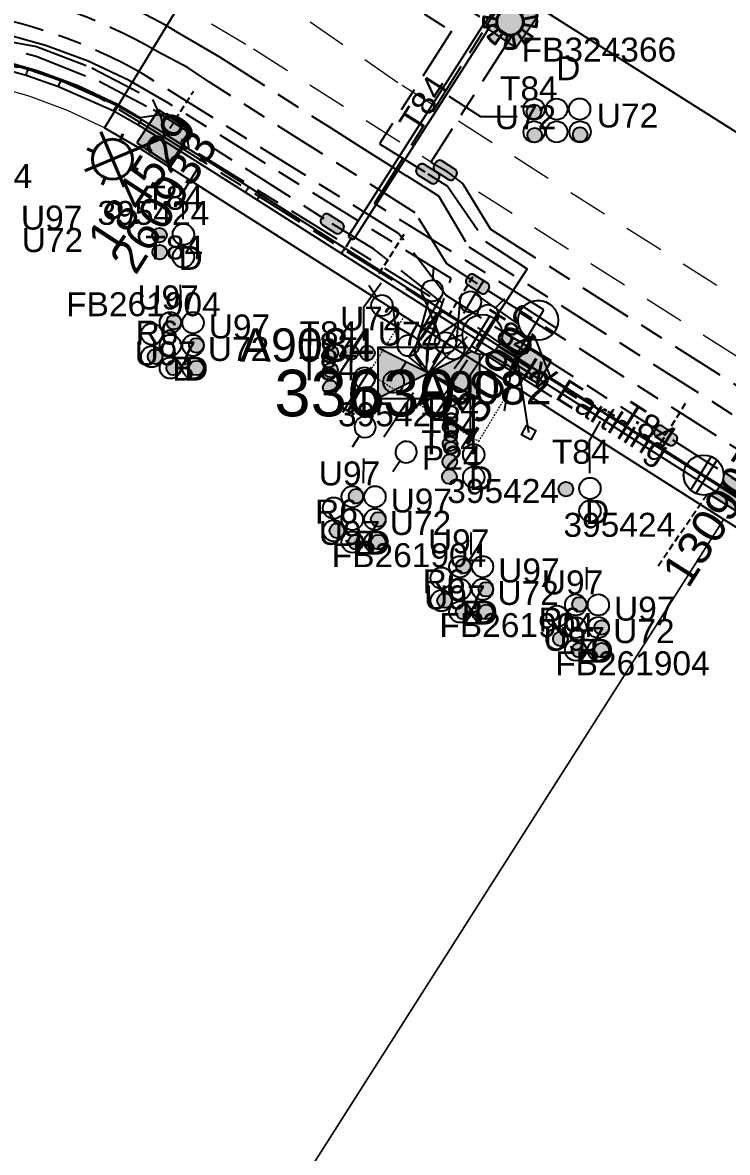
# Model space of a CAD drawing. Header units: metres. Extents: x 0 to 294317, y 0 to 6233398.
# Drawn here: x 292844 to 292896.9, y 6231952.5 to 6232037.3 of the extents above; entities that cross this region are included whole.
import ezdxf
from ezdxf import colors
from ezdxf.entities.mleader import LeaderData, LeaderLine
from ezdxf.enums import TextEntityAlignment as Align
from ezdxf.math import Vec2, Vec3

# ---------------------------------------------------------------- set-up
doc = ezdxf.new("R2010")
doc.units = ezdxf.units.M
for name, pattern in [('Cable Exist UG', [8.2, 4, -1.2, 1.8, -1.2]), ('Dash', [5, 3, -2]), ('DASHED', [0.75, 0.5, -0.25]), ('HIDDEN', [0.375, 0.25, -0.125]), ('HIDDEN2', [0.1875, 0.125, -0.0625])]:
    doc.linetypes.add(name, pattern=pattern)
doc.layers.get('0').update_dxf_attribs({"color": 6})
for name, color, linetype in [('_User Miscellaneous1', 7, 'Continuous'), ('_User Miscellaneous2', 7, 'Continuous'), ('Duct_SP_EXT', 7, 'Continuous'), ('Equip_HV_EXT', 7, 'Continuous'), ('Equip_LV_EXT', 7, 'Continuous'), ('Equip_SP_SL_EXT', 7, 'Continuous'), ('Mains_HV_EXT', 7, 'Continuous'), ('Mains_LV_EXT', 7, 'Continuous'), ('Mains_SL_EXT', 7, 'Continuous'), ('Services_SP_EXT', 7, 'Continuous'), ('Sub_SP_EXT', 7, 'Continuous'), ('SupportsUG_SP_LV_EXT', 7, 'Continuous'), ('SupportsUG_SP_LV_SL_EXT', 7, 'Continuous'), ('Trench_SP_EXT', 7, 'Continuous')]:
    doc.layers.add(name, color=color, linetype=linetype)
for name, color, linetype, lineweight in [('Cadastre Buildings_SP_EXT', 9, 'Continuous', 5), ('Cadastre Developer_SP_EXT', 9, 'Continuous', 5), ('Cadastre Land Parcels_SP_EXT', 9, 'Continuous', 5), ('Cadastre Other Property_SP_EXT', 9, 'HIDDEN', 5)]:
    doc.layers.add(name, color=color, linetype=linetype, lineweight=lineweight)
doc.layers.add('UNKNOWN_FEATURES', color=1, linetype='DASHED', plot=False)
doc.styles.add('COLUMN_LABEL', font='arial.ttf')
doc.styles.add('iecARIAL', font='arial.ttf', dxfattribs={"height": 2})
doc.styles.add('POLE_LABEL', font='arial.ttf')
doc.styles.get("Standard").update_dxf_attribs({"font": 'arial.ttf'})
doc.styles.add('SWITCH_LABEL', font='arial.ttf', dxfattribs={"height": 2.5})
doc.linetypes.add('Cable E UG', pattern='A,6,-0.5,["E",Standard,S=1.7,R=0,X=0.5,Y=-1],-2.9', length=9.4)

# ---------------------------------------------------------------- blocks, each defined once
blk = doc.blocks.new('SUB_PADMOUNT_EXT')
for points in [[(0, 0), (-3.84, 1.92), (-3.84, -1.92)], [(0, 0), (3.84, 1.92), (3.84, -1.92)]]:
    blk.add_hatch(color=256).paths.add_polyline_path(points)
for p, q in [((3.84, 1.92), (-3.84, -1.92)), ((-3.84, 1.92), (3.84, -1.92))]:
    blk.add_line(p, q)
blk.add_lwpolyline([(-3.84, -1.92), (3.84, -1.92), (3.84, 1.92), (-3.84, 1.92)], close=True)
for tag, height, flags, p in [('ASSET_NUM', 3.5, 8, (2, 2)), ('STREET_CODE', 0.2, 9, (1.5, 0)), ('OPERATING_VOLTAGE', 0.2, 9, (1.5, -0.6)), ('ORIENTATION', 0.2, 9, (1.5, -0.8)), ('CONSTRUCTED_VOLTAGE', 0.2, 9, (1.5, -0.2)), ('NO_PHASES', 0.2, 9, (1.5, -0.4)), ('OWNED_BY', 0.2, 9, (1.5, -1)), ('OPERATED_BY', 0.2, 9, (1.5, -1.2)), ('SECONDARY_VOLTAGE', 0.2, 9, (1.5, -1.6)), ('MAINTAINED_BY', 0.2, 9, (1.5, -1.4)), ('STATE', 0.2, 9, (1.5, -1.8)), ('SUBSTATION_TYPE', 0.2, 9, (1.5, -2.2)), ('USAGE', 0.2, 9, (1.5, -2.4)), ('PARENT', 0.2, 9, (1.5, -2)), ('LEGEND', 0.2, 9, (1.5, -2.6)), ('STREETNAME', 0.2, 9, (1.5, -3)), ('SUBURB', 0.2, 9, (1.5, -3.2)), ('LOCATION', 0.2, 9, (1.5, -2.8)), ('NOTES', 0.2, 9, (1.5, -3.4)), ('Z', 0.2, 1, (1.5, -3.6))]:
    blk.add_attdef(tag, text='', height=height, dxfattribs=dict(flags=flags)).set_placement(p, align=Align.MIDDLE_LEFT)
blk = doc.blocks.new('COLUMN_EXT')
blk.add_hatch(color=256).paths.add_polyline_path([(-1.485, 1.485), (-1.485, -1.485), (1.485, -1.485), (1.485, 1.485)])
blk.add_lwpolyline([(-1.485, -1.485), (1.485, -1.485), (1.485, 1.485), (-1.485, 1.485)], close=True)
for tag, height, style, flags, p in [('ASSET_NUM', 2.5, 'COLUMN_LABEL', 8, (2, 2)), ('STRUCTURE_PLANT_NUMBER', 0.2, 'POLE_LABEL', 9, (1.813, 0.031)), ('STREET_CODE', 0.2, 'COLUMN_LABEL', 9, (1.813, -0.2))]:
    blk.add_attdef(tag, text='', height=height, dxfattribs=dict(style=style, flags=flags)).set_placement(p, align=Align.MIDDLE_LEFT)
at = {"flags": 9}
for tag, p in [('OWNED_BY', (1.813, -0.6)), ('STATE', (1.813, -0.8)), ('COLUMN_TYPE', (1.813, -0.4)), ('STREETNAME', (1.813, -1.6)), ('USAGE', (1.813, -1)), ('LEGEND', (1.813, -1.2)), ('LOCATION', (1.813, -1.4)), ('SUBURB', (1.813, -1.8)), ('NOTES', (1.813, -2))]:
    blk.add_attdef(tag, text='', height=0.2, dxfattribs=at).set_placement(p, align=Align.MIDDLE_LEFT)
at = {"flags": 1}
blk.add_attdef('Z', (1.813, -2.351), '', height=0.2, dxfattribs=at)
blk = doc.blocks.new('PILLAR_EXT')
blk.add_hatch(color=256).paths.add_polyline_path([(-2.475, 0.99), (-2.475, -0.99), (2.475, -0.99), (2.475, 0.99)])
blk.add_lwpolyline([(-2.475, -0.99), (2.475, -0.99), (2.475, 0.99), (-2.475, 0.99)], close=True)
at = {"style": 'iecARIAL', "flags": 8}
blk.add_attdef('ASSET_NUM', (1.5, 3.5), '', height=2.5, dxfattribs=at)
for tag, p, flags in [('OWNED_BY', (0, -0.2), 9), ('STATE', (0, -0.4), 9), ('SUPPORT_TYPE', (0, -0.6), 9), ('USAGE', (0, -0.8), 9), ('LEGEND', (0, -1), 9), ('STREETNAME', (0, -1.8), 9), ('LOCATION', (0, -1.2), 9), ('NOTES', (0, -1.4), 9), ('PARENT', (0, -1.6), 9), ('SUBURB', (0, -2), 1)]:
    blk.add_attdef(tag, p, '', height=0.2, dxfattribs=dict(flags=flags))
blk = doc.blocks.new('DUCT_EXT')
blk.add_circle((0, 0.8), 0.8)
at = {"flags": 1}
blk.add_attdef('Z', (0, 0), '', height=0.2, dxfattribs=at)
at = {"flags": 9}
for tag, p in [('DUCT_CODE', (0, 0)), ('XSECT_TYPE', (0, -0.2)), ('STATE', (0, -0.6)), ('FB_REFERENCE', (0, -0.4)), ('NOTES', (0, -0.8))]:
    blk.add_attdef(tag, text='', height=0.2, dxfattribs=at).set_placement(p, align=Align.MIDDLE_LEFT)
blk = doc.blocks.new('SL_LANTERN_EXT')
at = {"lineweight": 40}
for p, q in [((0, 1.968), (0, 6.468)), ((-1.459, 5.676), (-1.061, 5.278)), ((1.458, 5.676), (1.06, 5.278)), ((-2.25, 4.218), (2.25, 4.218)), ((-1.459, 2.759), (-1.061, 3.157)), ((0, 0), (0, 2.721)), ((1.458, 2.759), (1.06, 3.157))]:
    blk.add_line(p, q, dxfattribs=at)
blk.add_circle((0, 4.218), 1.5, dxfattribs=at)
at = {"style": 'iecARIAL', "flags": 8}
blk.add_attdef('ASSET_NUM', (1.5, 1.5), '', height=2.5, dxfattribs=at)
for tag, p, height, flags in [('CONSTRUCTED_VOLTAGE', (0.981, -0.653), 0.2, 9), ('CONTROL_TYPE', (0.981, -0.853), 0.2, 9), ('LNUMBER', (2.181, -3.253), 2.5, 8), ('OPERATING_VOLTAGE', (0.981, -1.653), 0.2, 9), ('ORIENTATION', (0.981, -1.853), 0.2, 9), ('LANTERN_PURPOSE', (0.981, -1.053), 0.2, 9), ('LANTERN_TYPE', (0.981, -1.253), 0.2, 9), ('NO_PHASES', (0.981, -1.453), 0.2, 9), ('OWNED_BY', (0.981, -2.053), 0.2, 9), ('STATE', (0.981, -2.253), 0.2, 9), ('CEXIST', (0.981, -2.653), 0.2, 9), ('USAGE', (0.981, -2.453), 0.2, 9), ('CNEW', (0.981, -2.853), 0.2, 9), ('CNUMBER', (0.981, -3.053), 0.2, 9), ('CREMOVE', (0.981, -3.253), 0.2, 9), ('CREPLACE', (0.981, -3.453), 0.2, 9), ('LKINGHEIGHT', (0.981, -3.653), 0.2, 9), ('LBRACKET', (0.981, -3.853), 0.2, 9), ('LBRACKETVOCAB', (0.981, -4.053), 0.2, 9), ('LCATEGORY', (0.981, -4.253), 0.2, 9), ('LCHARGE1', (0.981, -4.453), 0.2, 9), ('LCHARGE1PERCENT', (0.981, -4.653), 0.2, 9), ('LCHARGE2', (0.981, -4.853), 0.2, 9), ('LCHARGE2PERCENT', (0.981, -5.053), 0.2, 9), ('LCHARGE3', (0.981, -5.253), 0.2, 9), ('LCHARGE3PERCENT', (0.981, -5.453), 0.2, 9), ('LEXIST', (0.981, -5.653), 0.2, 9), ('LLAMP', (0.981, -5.853), 0.2, 9), ('LLAMPVOCAB', (0.981, -6.053), 0.2, 9), ('LMAST', (0.981, -6.253), 0.2, 9), ('LMASTVOCAB', (0.981, -6.453), 0.2, 9), ('LNEW', (0.981, -6.653), 0.2, 9), ('LANTNUMBER', (0.981, -6.853), 0.2, 9), ('LOUTREACH', (0.981, -7.253), 0.2, 9), ('LOUTREACHVOCAB', (0.981, -7.453), 0.2, 9), ('LRATECODE', (0.981, -7.653), 0.2, 9), ('LREMOVE', (0.981, -7.853), 0.2, 9), ('LREPLACE', (0.981, -8.053), 0.2, 9), ('LTYPE', (0.981, -8.253), 0.2, 9), ('LTYPEVOCAB', (0.981, -8.453), 0.2, 9), ('LEGEND', (0.981, -8.653), 0.2, 9), ('STREETNAME', (0.981, -9.253), 0.2, 9), ('SUBURB', (0.981, -9.453), 0.2, 1), ('LOCATION', (0.981, -8.853), 0.2, 9), ('NOTES', (0.981, -9.053), 0.2, 9)]:
    blk.add_attdef(tag, p, '', height=height, dxfattribs=dict(flags=flags))
blk = doc.blocks.new('SL_NIGHTWATCH_EXT')
at = {"lineweight": 40}
h = blk.add_hatch(color=256, dxfattribs=at)
h.paths.add_polyline_path([(0.387, 1.962, 0.098491), (-0.394, 1.961), (-0.197, 0.98, -0.098491), (0.193, 0.981)])
h.paths.add_polyline_path([(0.554, 0.832, -0.098491), (0.83, 0.557), (1.661, 1.114, 0.098491), (1.108, 1.665)])
h.paths.add_polyline_path([(0.98, 0.197, -0.098491), (0.981, -0.193), (1.962, -0.387, 0.098491), (1.961, 0.394)])
h.paths.add_polyline_path([(0.832, -0.554, -0.098491), (0.557, -0.83), (1.114, -1.661, 0.098491), (1.665, -1.108)])
h.paths.add_polyline_path([(-0.193, -0.981), (-0.387, -1.962, 0.098491), (0.394, -1.961), (0.197, -0.98, -0.098491)])
h.paths.add_polyline_path([(-0.83, -0.557), (-1.661, -1.114, 0.098491), (-1.108, -1.665), (-0.554, -0.832, -0.098491)])
h.paths.add_polyline_path([(-0.981, 0.193), (-1.962, 0.387, 0.098491), (-1.961, -0.394), (-0.98, -0.197, -0.098491)])
h.paths.add_polyline_path([(-1.114, 1.661, 0.098491), (-1.665, 1.108), (-0.832, 0.554, -0.098491), (-0.557, 0.83)])
for p, q in [((-1.165, 1.626), (-1.165, 1.626, 0)), ((-1.103, 1.644), (-1.103, 1.644, 0)), ((1.082, 1.626), (1.082, 1.626, 0)), ((-0.856, -0.574), (-0.856, -0.574, 0)), ((0.819, -0.574), (0.819, -0.574, 0)), ((1.965, -0.374), (1.965, -0.374, 0)), ((1.131, -1.65), (1.131, -1.65, 0))]:
    blk.add_line(p, q, dxfattribs=at)
for points in [[(-0.197, 0.98, -0.098491), (0.193, 0.981), (0.387, 1.962, 0.098491), (-0.394, 1.961)], [(-0.557, 0.83, 0.098491), (-0.832, 0.554), (-1.665, 1.108, -0.098491), (-1.114, 1.661)], [(0.83, 0.557), (1.661, 1.114, 0.098491), (1.108, 1.665), (0.554, 0.832, -0.098491)], [(-0.981, 0.193, 0.098491), (-0.98, -0.197), (-1.961, -0.394, -0.098491), (-1.962, 0.387)], [(0.981, -0.193), (1.962, -0.387, 0.098491), (1.961, 0.394), (0.98, 0.197, -0.098491)], [(-0.83, -0.557, 0.098491), (-0.554, -0.832), (-1.108, -1.665, -0.098491), (-1.661, -1.114)], [(0.557, -0.83), (1.114, -1.661, 0.098491), (1.665, -1.108), (0.832, -0.554, -0.098491)], [(0.197, -0.98), (0.394, -1.961, -0.098491), (-0.387, -1.962), (-0.193, -0.981, 0.098491)]]:
    blk.add_lwpolyline(points, format="xyb", close=True, dxfattribs=at)
blk.add_circle((0, 0), 1, dxfattribs=at)
blk = doc.blocks.new('CCP_EXT')
at = {"flags": 9}
for tag, p in [('USAGE', (0, -1.2)), ('LEGEND', (0, -1.4)), ('LIFE_SUPPORT', (0, -1.6)), ('STATE', (0, -1.8)), ('NOTES', (0, -2))]:
    blk.add_attdef(tag, text='', height=0.2, dxfattribs=at).set_placement(p, align=Align.MIDDLE_LEFT)
blk.add_wipeout([(0, 0.566), (0.566, 0), (0, -0.566), (-0.566, 0)])
blk.add_lwpolyline([(-0.566, 0), (0, 0.566), (0.566, 0), (0, -0.566), (-0.566, 0)])
at = {"flags": 1}
blk.add_attdef('Z', (0, 0), '', height=0.2, dxfattribs=at)
at = {"flags": 9}
for tag, p in [('CCP_TYPE', (0, 0)), ('OPERATING_VOLTAGE', (0, -0.6)), ('ORIENTATION', (0, -0.8)), ('CONSTRUCTED_VOLTAGE', (0, -0.2)), ('NO_PHASES', (0, -0.4)), ('OWNED_BY', (0, -1))]:
    blk.add_attdef(tag, text='', height=0.2, dxfattribs=at).set_placement(p, align=Align.MIDDLE_LEFT)
blk = doc.blocks.new('HV_STJ_EXT')
h = blk.add_hatch(color=256)
edge = h.paths.add_edge_path()
edge.add_ellipse((-0.586, 0.131), major_axis=(0.226, 0.226), ratio=1, start_angle=44.99996, end_angle=135)
edge.add_line((-0.906, 0.131), (-0.906, -0.131))
edge.add_ellipse((-0.586, -0.131), major_axis=(0.226, 0.226), ratio=1, start_angle=134.99996, end_angle=225)
edge.add_line((-0.586, -0.451), (0.586, -0.451))
edge.add_ellipse((0.586, -0.131), major_axis=(-0.226, 0.226), ratio=1, start_angle=134.99996, end_angle=225)
edge.add_line((0.906, -0.131), (0.906, 0.131))
edge.add_ellipse((0.586, 0.131), major_axis=(-0.226, 0.226), ratio=1, start_angle=224.99996, end_angle=315)
edge.add_line((0.586, 0.451), (-0.586, 0.451))
blk.add_lwpolyline([(-0.906, 0.131), (-0.906, -0.131, 0.414214), (-0.586, -0.451), (0.586, -0.451, 0.414214), (0.906, -0.131), (0.906, 0.131, 0.414214), (0.586, 0.451), (-0.586, 0.451, 0.414214)], format="xyb", close=True)
for tag, flags, p in [('ORIENTATION', 9, (1.5, 0)), ('Z', 1, (1.5, -0.8)), ('USAGE', 9, (1.5, -0.2)), ('LEGEND', 9, (1.5, -0.4)), ('NOTES', 9, (1.5, -0.6))]:
    blk.add_attdef(tag, text='', height=0.2, dxfattribs=dict(flags=flags)).set_placement(p, align=Align.MIDDLE_LEFT)
blk = doc.blocks.new('LV_UG_DFUSE_CLOSED_EXT')
for points in [[(1, 0), (0, 0)], [(5.04, 0.726), (2.156, -0.717)], [(5.049, -0.707), (2.156, 0.717)], [(6.2, 0.013), (7.2, 0.013)]]:
    blk.add_lwpolyline(points)
for centre in [(1.8, 0), (5.4, 0.011)]:
    blk.add_circle(centre, 0.8)
at = {"flags": 9}
for tag, p in [('ACTUAL_STATUS', (0, 0)), ('OPERATING_VOLTAGE', (0, -0.6)), ('ORIENTATION', (0, -0.8)), ('CONSTRUCTED_VOLTAGE', (0, -0.2)), ('NO_PHASES', (0, -0.4)), ('STATE', (0, -1)), ('SWITCH_TYPE', (0, -1.2)), ('USAGE', (0, -1.4)), ('NOTES', (0, -1.6))]:
    blk.add_attdef(tag, text='', height=0.2, dxfattribs=at).set_placement(p, align=Align.MIDDLE_LEFT)
at = {"flags": 1}
blk.add_attdef('Z', (0, 0), '', height=0.2, dxfattribs=at)
blk = doc.blocks.new('LV_UG_LINKS_CLOSED_EXT')
blk.add_wipeout([(-1.056, 1.057), (-1.18, 0.916), (-1.286, 0.761), (-1.371, 0.594), (-1.435, 0.417), (-1.476, 0.234), (-1.493, 0.047), (-1.487, -0.14), (-1.458, -0.326), (-1.406, -0.506), (-1.331, -0.678), (-1.236, -0.839), (-1.121, -0.988), (-0.988, -1.12), (-0.84, -1.235), (-0.679, -1.331), (-0.506, -1.406), (-0.326, -1.458), (-0.141, -1.487), (0.047, -1.493), (0.233, -1.476), (0.416, -1.435), (0.593, -1.371), (0.76, -1.286), (0.915, -1.181), (1.056, -1.057), (1.18, -0.916), (1.286, -0.761), (1.371, -0.594), (1.435, -0.417), (1.476, -0.234), (1.493, -0.047), (1.487, 0.14), (1.458, 0.326), (1.406, 0.506), (1.331, 0.678), (1.236, 0.839), (1.121, 0.988), (0.988, 1.12), (0.84, 1.235), (0.679, 1.331), (0.506, 1.406), (0.326, 1.458), (0.141, 1.487), (-0.047, 1.493), (-0.233, 1.476), (-0.416, 1.435), (-0.593, 1.371), (-0.76, 1.286), (-0.915, 1.181)])
for p, q in [((-0.25, -1.479), (-0.25, 1.479)), ((0.25, -1.479), (0.25, 1.479))]:
    blk.add_line(p, q)
blk.add_circle((0, 0), 1.5)
at = {"flags": 9}
for tag, p in [('ACTUAL_STATUS', (0, 0)), ('OPERATING_VOLTAGE', (0, -0.6)), ('ORIENTATION', (0, -0.8)), ('CONSTRUCTED_VOLTAGE', (0, -0.2)), ('NO_PHASES', (0, -0.4)), ('STATE', (0, -1)), ('SWITCH_TYPE', (0, -1.2)), ('USAGE', (0, -1.4)), ('NOTES', (0, -1.6))]:
    blk.add_attdef(tag, text='', height=0.2, dxfattribs=at).set_placement(p, align=Align.MIDDLE_LEFT)
at = {"flags": 1}
blk.add_attdef('Z', (0, 0), '', height=0.2, dxfattribs=at)
blk = doc.blocks.new('SWG_HOLEC_SU_EXT')
blk.add_line((1.8, -2), (5.8, -2))
for points in [[(1, 0), (0, 0)], [(6.6, 0), (7.6, 0)]]:
    blk.add_lwpolyline(points)
for points in [[(1.8, -0.8, 1), (1.8, 0.8, 1)], [(5.8, -0.8, 1), (5.8, 0.8, 1)]]:
    blk.add_lwpolyline(points, format="xyb", close=True)
at = {"style": 'SWITCH_LABEL', "flags": 8}
blk.add_attdef('ASSET_NUM', text='', height=2.5, rotation=179.95437, dxfattribs=at).set_placement((-2.4, 0), align=Align.MIDDLE_LEFT)
at = {"flags": 1}
blk.add_attdef('Z', (0, 0), '', height=0.2, dxfattribs=at)
at = {"flags": 9}
for tag, p in [('ACTUAL_STATUS', (0, -0.4)), ('CONSTRUCTED_VOLTAGE', (0, -0.6)), ('NO_PHASES', (0, -0.8)), ('OPERATING_VOLTAGE', (0, -1)), ('ORIENTATION', (0, -1.2)), ('OWNED_BY', (0, -1.4)), ('PARENT', (0, -1.6)), ('STATE', (0, -1.8)), ('SWITCH_TYPE', (0, -2)), ('STREETNAME', (0, -2.6)), ('USAGE', (0, -2.2)), ('LOCATION', (0, -2.4)), ('SUBURB', (0, -2.8)), ('NOTES', (0, -3))]:
    blk.add_attdef(tag, text='', height=0.2, dxfattribs=at).set_placement(p, align=Align.MIDDLE_LEFT)
at = {"style": 'SWITCH_LABEL', "flags": 9}
blk.add_attdef('STREET_CODE', text='', height=0.2, dxfattribs=at).set_placement((0, -0.2), align=Align.MIDDLE_LEFT)
blk = doc.blocks.new('CABLE_LARGE_EXT')
h = blk.add_hatch(color=256)
edge = h.paths.add_edge_path()
edge.add_arc((0, 0.55), 0.55, 0, 360)
blk.add_circle((0, 0.55), 0.55)
at = {"flags": 1}
blk.add_attdef('Z', (0, 0), '', height=0.2, dxfattribs=at)
at = {"flags": 9}
for tag, p in [('COND_CODE', (0, 0)), ('XSECT_SIZE', (0, -0.6)), ('STATE', (0, -0.4)), ('FB_REFERENCE', (0, -0.2)), ('NOTES', (0, -0.8))]:
    blk.add_attdef(tag, text='', height=0.2, dxfattribs=at).set_placement(p, align=Align.MIDDLE_LEFT)

msp = doc.modelspace()

# ---------------------------------------------------------------- linework, layer by layer
at = {"layer": 'Cadastre Buildings_SP_EXT', "linetype": 'Continuous'}
msp.add_lwpolyline([(292958.261, 6231960.871), (292896.659, 6232000.038), (292858.958, 6231940.815), (292920.535, 6231901.606), (292958.261, 6231960.871)], close=True, dxfattribs=at)
at = {"layer": 'Cadastre Land Parcels_SP_EXT', "linetype": 'Continuous'}
msp.add_lwpolyline([(293147.101, 6232333.365), (293096.042, 6232366.569), (293043.152, 6232285.756), (292881.752, 6232039.143), (292933.195, 6232006.611), (293117.303, 6232287.846), (293147.101, 6232333.365)], close=True, dxfattribs=at)
msp.add_lwpolyline([(292858.958, 6231940.815), (292896.659, 6232000.038), (292896.659, 6232000.038), (292852.86, 6232027.887), (292850.189, 6232029.427), (292847.402, 6232030.736), (292844.516, 6232031.807), (292841.548, 6232032.637)], dxfattribs=at)
at = {"layer": 'Cadastre Other Property_SP_EXT', "linetype": 'HIDDEN2'}
msp.add_lwpolyline([(292880.811, 6232010.085), (292872.688, 6232015.305), (292870.005, 6232011.012), (292878.274, 6232005.89), (292880.811, 6232010.085)], close=True, dxfattribs=at)
at = {"layer": 'Duct_SP_EXT'}
for p, q in [((292878.717, 6232037.327), (292868.468, 6232021.272)), ((292878.717, 6232037.327), (292878.92, 6232037.198)), ((292879.122, 6232037.069), (292878.92, 6232037.198)), ((292879.122, 6232037.069), (292868.873, 6232021.014)), ((292841.881, 6232034.055), (292844.29, 6232033.382)), ((292841.99, 6232034.523), (292844.433, 6232033.84)), ((292844.433, 6232033.84), (292844.362, 6232033.611)), ((292844.433, 6232033.84), (292846.897, 6232032.988)), ((292844.29, 6232033.382), (292844.362, 6232033.611)), ((292844.29, 6232033.382), (292846.722, 6232032.541)), ((292846.897, 6232032.988), (292846.81, 6232032.765)), ((292846.897, 6232032.988), (292851.087, 6232031.145)), ((292846.722, 6232032.541), (292846.81, 6232032.765)), ((292846.722, 6232032.541), (292850.87, 6232030.716)), ((292850.87, 6232030.716), (292850.978, 6232030.93)), ((292850.87, 6232030.716), (292852.705, 6232029.658)), ((292851.087, 6232031.145), (292850.978, 6232030.93)), ((292851.087, 6232031.145), (292852.95, 6232030.07)), ((292852.705, 6232029.658), (292852.828, 6232029.864)), ((292852.705, 6232029.658), (292854.483, 6232028.566)), ((292852.95, 6232030.07), (292852.828, 6232029.864)), ((292852.95, 6232030.07), (292854.734, 6232028.975)), ((292854.483, 6232028.566), (292854.609, 6232028.771)), ((292854.537, 6232028.525), (292854.666, 6232028.728)), ((292854.734, 6232028.975), (292854.609, 6232028.771)), ((292854.794, 6232028.931), (292854.666, 6232028.728)), ((292854.794, 6232028.931), (292861.006, 6232025.003)), ((292854.537, 6232028.525), (292860.749, 6232024.597)), ((292860.749, 6232024.597), (292860.878, 6232024.8)), ((292860.749, 6232024.597), (292861.641, 6232024.03)), ((292861.006, 6232025.003), (292860.878, 6232024.8)), ((292861.006, 6232025.003), (292861.899, 6232024.435)), ((292861.641, 6232024.03), (292861.77, 6232024.233)), ((292861.641, 6232024.03), (292867.971, 6232020.005)), ((292861.899, 6232024.435), (292861.77, 6232024.233)), ((292861.899, 6232024.435), (292868.229, 6232020.41)), ((292868.468, 6232021.272), (292868.67, 6232021.143)), ((292868.873, 6232021.014), (292868.67, 6232021.143)), ((292867.971, 6232020.005), (292868.1, 6232020.208)), ((292867.971, 6232020.005), (292868.1, 6232020.208)), ((292868.229, 6232020.41), (292868.1, 6232020.208)), ((292868.229, 6232020.41), (292868.1, 6232020.208)), ((292868.229, 6232020.41), (292875.56, 6232015.744)), ((292867.971, 6232020.005), (292875.302, 6232015.339)), ((292875.302, 6232015.339), (292875.431, 6232015.541)), ((292875.302, 6232015.339), (292875.431, 6232015.541)), ((292875.56, 6232015.744), (292875.431, 6232015.541)), ((292875.56, 6232015.744), (292875.431, 6232015.541))]:
    msp.add_line(p, q, dxfattribs=at)
for points in [[(292881.16, 6232030.248), (292878.437, 6232030.248), (292876.043, 6232031.777)], [(292856.093, 6232022.57), (292856.122, 6232024.655), (292857.274, 6232026.528)], [(292869.659, 6232013.458), (292869.641, 6232015.992), (292870.954, 6232017.802)], [(292855.927, 6232016.023), (292855.891, 6232017.638)], [(292877.665, 6232005.916), (292877.643, 6232010.901), (292878.9, 6232012.754)], [(292886.604, 6232003.494), (292886.59, 6232005.936), (292887.41, 6232007.416)], [(292869.626, 6232002.753), (292869.647, 6232004.596)], [(292877.692, 6231997.401), (292877.692, 6231999.056)], [(292886.396, 6231994.761), (292886.396, 6231996.437)]]:
    msp.add_lwpolyline(points, dxfattribs=at)
at = {"layer": 'Mains_HV_EXT', "linetype": 'Cable Exist UG'}
for points in [[(292950.671, 6232224.862), (292878.41, 6232114.494), (292857.481, 6232082.911), (292857.481, 6232082.911), (292854.947, 6232078.177), (292852.923, 6232073.494), (292851.242, 6232068.824), (292850.874, 6232067.011), (292850.923, 6232064.671), (292850.923, 6232064.671, 0.15168), (292854.458, 6232057.81), (292854.458, 6232057.81), (292858.922, 6232052.81), (292868.113, 6232044.45), (292870.931, 6232042.492), (292870.931, 6232042.492), (292874.944, 6232039.933), (292880.714, 6232036.274), (292874.676, 6232026.859), (292875.76, 6232026.251)], [(292860.022, 6232124.975), (292860.892, 6232123.21), (292865.463, 6232120.273), (292863.44, 6232117.104), (292863.44, 6232117.104), (292844.666, 6232088.544), (292841.97, 6232085.268), (292841.915, 6232085.207), (292841.915, 6232085.207, -0.073284), (292833.219, 6232078.273), (292833.219, 6232078.273, -0.088594), (292829.082, 6232076.432), (292829.082, 6232076.432), (292822.095, 6232076.47), (292851.077, 6232058.981), (292851.077, 6232058.981, 0.039585), (292853.87, 6232055.448), (292853.87, 6232055.448), (292857.489, 6232051.409), (292866.867, 6232042.88), (292869.823, 6232040.826), (292876.218, 6232036.683), (292870.83, 6232028.242), (292874.447, 6232025.982)], [(292878.187, 6232017.709), (292875.876, 6232019.225), (292873.505, 6232023.063), (292858.062, 6232032.854), (292856.456, 6232033.932), (292856.456, 6232033.932), (292854.132, 6232035.157), (292854.132, 6232035.157, 0.099269), (292839.787, 6232040.122)]]:
    msp.add_lwpolyline(points, format="xyb", dxfattribs=at)
for points in [[(292834.315, 6232036.524), (292839.271, 6232036.295), (292845.045, 6232034.819), (292849.79, 6232032.932), (292853.832, 6232030.803), (292867.275, 6232022.229)], [(292874.527, 6232011.021), (292873.025, 6232012.229), (292875.594, 6232016.233), (292870.369, 6232020.358), (292867.275, 6232022.229)]]:
    msp.add_lwpolyline(points, dxfattribs=at)
at = {"layer": 'Mains_HV_EXT', "linetype": 'Cable E UG'}
msp.add_lwpolyline([(292880.375, 6232011.385), (292883.734, 6232009.262)], dxfattribs=at)
at = {"layer": 'Mains_LV_EXT', "linetype": 'Cable Exist UG'}
msp.add_lwpolyline([(292874.527, 6232011.021), (292873.45, 6232012.536), (292874.619, 6232016.775), (292874.619, 6232016.775), (292856.522, 6232027.925), (292856.32, 6232029.541), (292854.864, 6232030.492), (292852.859, 6232030.196), (292851.116, 6232031.201), (292848.176, 6232032.582), (292845.135, 6232033.711), (292842.004, 6232034.587)], dxfattribs=at)
at = {"layer": 'Mains_SL_EXT', "linetype": 'Cable Exist UG'}
msp.add_lwpolyline([(292820.819, 6232038.015), (292822.032, 6232037.329), (292823.471, 6232036.61), (292824.554, 6232036.015), (292826.14, 6232035.667), (292827.445, 6232035.379), (292828.886, 6232035.143), (292834.144, 6232036.187), (292838.391, 6232036.718), (292842.314, 6232036.047), (292845.065, 6232035.531), (292849.236, 6232033.939), (292853.777, 6232031.557), (292854.444, 6232030.158), (292854.666, 6232028.728)], dxfattribs=at)
msp.add_lwpolyline([(292854.666, 6232028.728), (292849.012, 6232032.162), (292844.261, 6232033.932), (292841.886, 6232034.091), (292841.886, 6232034.091), (292838.448, 6232034.71), (292834.765, 6232034.291), (292830.521, 6232032.7), (292830.521, 6232032.7, 0.093577), (292818.204, 6232023.738), (292818.204, 6232023.738), (292816.627, 6232021.902), (292815.215, 6232020.754)], format="xyb", dxfattribs=at)
at = {"layer": 'Trench_SP_EXT', "linetype": 'Cable Exist UG'}
for points in [[(292878.942, 6232037.237), (292879.503, 6232038.132)], [(292868.329, 6232020.506), (292868.703, 6232021.131)], [(292873.902, 6232013.504), (292875.342, 6232015.594)], [(292880.868, 6232012.074), (292880.179, 6232008.166)]]:
    msp.add_lwpolyline(points, dxfattribs=at)
at = {"layer": 'UNKNOWN_FEATURES'}
for points in [[(292855.085, 6232029.399), (292856.856, 6232032.197)], [(292870.791, 6232018.493), (292872.71, 6232021.512)], [(292877.827, 6232018.242), (292875.962, 6232015.262)], [(292893.78, 6232008.727), (292891.89, 6232005.707)], [(292891.738, 6231996.543), (292895.854, 6232002.557)]]:
    msp.add_lwpolyline(points, dxfattribs=at)

# ---------------------------------------------------------------- block references
at = {"layer": 'Duct_SP_EXT'}
for name, p in [('DUCT_EXT', (292882.43, 6232030.035)), ('DUCT_EXT', (292884.13, 6232030.035)), ('DUCT_EXT', (292885.843, 6232030.042)), ('CABLE_LARGE_EXT', (292882.408, 6232030.082)), ('DUCT_EXT', (292882.43, 6232028.335)), ('DUCT_EXT', (292884.13, 6232028.335)), ('DUCT_EXT', (292885.884, 6232028.335)), ('CABLE_LARGE_EXT', (292882.471, 6232028.335)), ('CABLE_LARGE_EXT', (292885.884, 6232028.377)), ('CABLE_LARGE_EXT', (292854.305, 6232020.828)), ('CABLE_LARGE_EXT', (292854.328, 6232019.551)), ('CABLE_LARGE_EXT', (292855.385, 6232014.294)), ('CABLE_LARGE_EXT', (292867.174, 6232011.995)), ('CABLE_LARGE_EXT', (292868.684, 6232012.018)), ('CABLE_LARGE_EXT', (292869.915, 6232011.971)), ('CABLE_LARGE_EXT', (292867.151, 6232010.694)), ('CABLE_LARGE_EXT', (292867.128, 6232009.37)), ('CABLE_LARGE_EXT', (292884.816, 6232001.752)), ('CABLE_LARGE_EXT', (292869.062, 6232001.221)), ('CABLE_LARGE_EXT', (292877.116, 6231995.975)), ('CABLE_LARGE_EXT', (292885.831, 6231993.103))]:
    msp.add_blockref(name, p, dxfattribs=at)
for name, p, rotation in [('DUCT_EXT', (292856.906, 6232021.437), 90.0000000000002), ('DUCT_EXT', (292856.906, 6232019.736), 90.0000000000002), ('DUCT_EXT', (292855.927, 6232014.801), 90.0000000000002), ('DUCT_EXT', (292857.627, 6232014.801), 90.0000000000002), ('DUCT_EXT', (292854.527, 6232013.951), 90.0000000000002), ('DUCT_EXT', (292855.927, 6232013.101), 90.0000000000002), ('DUCT_EXT', (292857.627, 6232013.101), 90.0000000000002), ('CABLE_LARGE_EXT', (292857.627, 6232013.101), 90.0000000000002), ('DUCT_EXT', (292854.527, 6232012.251), 90.0000000000002), ('CABLE_LARGE_EXT', (292854.527, 6232012.251), 90.0000000000002), ('DUCT_EXT', (292855.927, 6232011.401), 90.0000000000002), ('CABLE_LARGE_EXT', (292855.927, 6232011.401), 90.0000000000002), ('DUCT_EXT', (292857.627, 6232011.401), 90.0000000000002), ('CABLE_LARGE_EXT', (292857.627, 6232011.401), 90.0000000000002), ('DUCT_EXT', (292870.495, 6232010.653), 90.0000000000002), ('DUCT_EXT', (292870.495, 6232008.953), 90.0000000000002), ('CABLE_LARGE_EXT', (292876.671, 6232006.999), 89.71938669359834), ('CABLE_LARGE_EXT', (292876.671, 6232005.702), 89.71846530595005), ('DUCT_EXT', (292878.697, 6232004.9), 90.0000000000002), ('CABLE_LARGE_EXT', (292876.644, 6232004.366), 89.71846530595005), ('CABLE_LARGE_EXT', (292876.616, 6232003.242), 90.0000000000002), ('DUCT_EXT', (292878.697, 6232003.2), 90.0000000000002), ('DUCT_EXT', (292869.581, 6232001.734), 90.0000000000002), ('DUCT_EXT', (292871.281, 6232001.734), 90.0000000000002), ('DUCT_EXT', (292887.417, 6232002.361), 90.0000000000002), ('DUCT_EXT', (292868.181, 6232000.884), 90.0000000000002), ('DUCT_EXT', (292869.581, 6232000.034), 90.0000000000002), ('DUCT_EXT', (292871.281, 6232000.034), 90.0000000000002), ('DUCT_EXT', (292887.417, 6232000.661), 90.0000000000002), ('DUCT_EXT', (292868.181, 6231999.184), 90.0000000000002), ('CABLE_LARGE_EXT', (292871.281, 6232000.034), 90.0000000000002), ('CABLE_LARGE_EXT', (292868.181, 6231999.184), 90.0000000000002), ('DUCT_EXT', (292869.581, 6231998.334), 90.0000000000002), ('DUCT_EXT', (292871.281, 6231998.334), 90.0000000000002), ('CABLE_LARGE_EXT', (292869.581, 6231998.334), 90.0000000000002), ('CABLE_LARGE_EXT', (292871.281, 6231998.334), 90.0000000000002), ('DUCT_EXT', (292877.658, 6231996.482), 90.0000000000002), ('DUCT_EXT', (292879.358, 6231996.482), 90.0000000000002), ('DUCT_EXT', (292876.258, 6231995.632), 90.0000000000002), ('DUCT_EXT', (292877.658, 6231994.782), 90.0000000000002), ('DUCT_EXT', (292879.358, 6231994.782), 90.0000000000002), ('CABLE_LARGE_EXT', (292879.358, 6231994.782), 90.0000000000002), ('DUCT_EXT', (292876.258, 6231993.932), 90.0000000000002), ('CABLE_LARGE_EXT', (292876.258, 6231993.932), 90.0000000000002), ('DUCT_EXT', (292886.35, 6231993.615), 90.0000000000002), ('DUCT_EXT', (292888.05, 6231993.615), 90.0000000000002), ('DUCT_EXT', (292877.658, 6231993.082), 90.0000000000002), ('CABLE_LARGE_EXT', (292877.658, 6231993.082), 90.0000000000002), ('DUCT_EXT', (292879.358, 6231993.082), 90.0000000000002), ('CABLE_LARGE_EXT', (292879.358, 6231993.082), 90.0000000000002), ('DUCT_EXT', (292884.95, 6231992.765), 90.0000000000002), ('DUCT_EXT', (292886.35, 6231991.915), 90.0000000000002), ('DUCT_EXT', (292888.05, 6231991.915), 90.0000000000002), ('CABLE_LARGE_EXT', (292888.05, 6231991.915), 90.0000000000002), ('DUCT_EXT', (292884.95, 6231991.065), 90.0000000000002), ('CABLE_LARGE_EXT', (292884.95, 6231991.065), 90.0000000000002), ('DUCT_EXT', (292886.35, 6231990.215), 90.0000000000002), ('CABLE_LARGE_EXT', (292886.35, 6231990.215), 90.0000000000002), ('DUCT_EXT', (292888.05, 6231990.215), 90.0000000000002), ('CABLE_LARGE_EXT', (292888.05, 6231990.215), 90.0000000000002)]:
    msp.add_blockref(name, p, dxfattribs=dict(at, rotation=rotation))
at = {"layer": 'Equip_HV_EXT'}
for p, rotation in [((292875.76, 6232026.251), 327.5531376417185), ((292874.447, 6232025.982), 147.9996530824735), ((292867.275, 6232022.229), 327.5531376417185), ((292878.187, 6232017.709), 327.5531332191599), ((292892.305, 6232006.325), 326.3099324925197)]:
    msp.add_blockref('HV_STJ_EXT', p, dxfattribs=dict(at, rotation=rotation))
ref = msp.add_blockref('SWG_HOLEC_SU_EXT', (292872.845, 6232011.878), dxfattribs=dict(at, rotation=237.6524613323586))
ref.add_attrib('ASSET_NUM', 'A9084', dxfattribs={"layer": '0', "height": 2.5, "style": 'SWITCH_LABEL'}).set_placement((292870.446, 6232013.128), align=Align.MIDDLE_RIGHT)
at = {"layer": 'Equip_LV_EXT'}
for p, rotation in [((292874.405, 6232011.81), 85.91626714189523), ((292873.968, 6232011.578), 123.1497086737695), ((292874.835, 6232011.759), 58.41360171421239), ((292875.104, 6232011.578), 44.3743249007564)]:
    msp.add_blockref('LV_UG_DFUSE_CLOSED_EXT', p, dxfattribs=dict(at, rotation=rotation))
at = {"layer": 'Equip_SP_SL_EXT'}
msp.add_blockref('SL_NIGHTWATCH_EXT', (292880.623, 6232037.393), dxfattribs=at)
ref = msp.add_blockref('SL_LANTERN_EXT', (292854.666, 6232028.728), dxfattribs=dict(at, rotation=113.0691959176141))
ref.add_attrib('ASSET_NUM', '184529', dxfattribs={"layer": '0', "height": 2.5, "rotation": 56.82856, "style": 'iecARIAL'}).set_placement((292856.166, 6232030.228), align=Align.MIDDLE_RIGHT)
at = {"layer": 'Sub_SP_EXT'}
ref = msp.add_blockref('SUB_PADMOUNT_EXT', (292874.527, 6232011.021), dxfattribs=at)
ref.add_attrib('ASSET_NUM', '33630', dxfattribs={"layer": '0', "height": 3.5}).set_placement((292876.527, 6232011.271), align=Align.TOP_RIGHT)
at = {"layer": 'SupportsUG_SP_LV_EXT'}
ref = msp.add_blockref('PILLAR_EXT', (292881.109, 6232012.364), dxfattribs=dict(at, rotation=148.7528083491912))
ref.add_attrib('ASSET_NUM', '130908', dxfattribs={"layer": '0', "height": 2.5, "rotation": 57.37416, "style": 'iecARIAL'}).set_placement((292882.609, 6232015.864), align=Align.MIDDLE_RIGHT)
ref = msp.add_blockref('PILLAR_EXT', (292897.696, 6232001.771), dxfattribs=dict(at, rotation=147.9996248366195))
ref.add_attrib('ASSET_NUM', '130907', dxfattribs={"layer": '0', "height": 2.5, "rotation": 57.52569, "style": 'iecARIAL'}).set_placement((292899.196, 6232005.271), align=Align.MIDDLE_RIGHT)
at = {"layer": 'SupportsUG_SP_LV_SL_EXT'}
ref = msp.add_blockref('COLUMN_EXT', (292880.664, 6232037.496), dxfattribs=dict(at, rotation=145.7241117551601))
ref.add_attrib('ASSET_NUM', '802864', dxfattribs={"layer": '0', "height": 2.5, "rotation": 56.73099, "style": 'COLUMN_LABEL'}).set_placement((292882.664, 6232038.246), align=Align.MIDDLE_LEFT)
ref = msp.add_blockref('COLUMN_EXT', (292854.665, 6232028.728), dxfattribs=dict(at, rotation=326.6022424055795))
ref.add_attrib('ASSET_NUM', '260933', dxfattribs={"layer": '0', "height": 2.5, "rotation": 57.56713, "style": 'COLUMN_LABEL'}).set_placement((292856.665, 6232029.478), align=Align.TOP_RIGHT)

# ---------------------------------------------------------------- texts
at = {"layer": '_User Miscellaneous2'}
for s, p in [('FB324366', (292881.489, 6232034.409)), ('D', (292884.089, 6232033.009)), ('T84', (292879.864, 6232031.493)), ('U72', (292887.133, 6232029.459)), ('U72', (292879.475, 6232029.334)), ('FB261904', (292833.148, 6232024.909)), ('T84', (292853.247, 6232023.284)), ('U97', (292843.906, 6232021.795)), ('395424', (292849.651, 6232022.15)), ('U72', (292843.968, 6232020.105)), ('T84', (292853.247, 6232019.548)), ('D', (292855.743, 6232018.769)), ('FB261904', (292847.299, 6232015.289)), ('U97', (292852.644, 6232015.8)), ('U72', (292867.858, 6232014.218)), ('U97', (292858.002, 6232013.618)), ('R6', (292852.513, 6232013.159)), ('T84', (292864.816, 6232013.104)), ('U72', (292870.691, 6232013.08)), ('U97', (292852.444, 6232011.593)), ('U72', (292857.938, 6232011.93)), ('T84', (292864.793, 6232011.803)), ('B', (292855.262, 6232010.457)), ('D', (292856.162, 6232010.457)), ('T84', (292864.769, 6232010.48)), ('D', (292869.332, 6232007.985)), ('T84', (292873.958, 6232007.595)), ('395424', (292867.707, 6232007.019)), ('T84', (292873.971, 6232006.245)), ('T84', (292873.945, 6232004.908)), ('T84', (292883.758, 6232004.208)), ('P24', (292874.006, 6232003.759)), ('U97', (292866.263, 6232002.586)), ('D', (292877.534, 6232002.232)), ('395424', (292875.908, 6232001.266)), ('R6', (292865.988, 6231999.724)), ('U97', (292871.657, 6232000.551)), ('U72', (292871.592, 6231998.862)), ('D', (292886.254, 6231999.693)), ('U97', (292866.263, 6231998.121)), ('395424', (292884.628, 6231998.727)), ('B', (292868.916, 6231997.389)), ('D', (292869.816, 6231997.389)), ('U97', (292874.462, 6231997.487)), ('FB261904', (292867.238, 6231996.446)), ('U97', (292879.733, 6231995.299)), ('R6', (292874.065, 6231994.473)), ('U97', (292883.008, 6231994.401)), ('U97', (292874.175, 6231993.274)), ('U72', (292879.669, 6231993.611)), ('B', (292876.993, 6231992.138)), ('D', (292877.893, 6231992.138)), ('U97', (292888.425, 6231992.432)), ('R6', (292882.757, 6231991.605)), ('FB261904', (292875.315, 6231991.195)), ('U72', (292888.361, 6231990.743)), ('U97', (292883.134, 6231990.164)), ('B', (292885.684, 6231989.271)), ('D', (292886.585, 6231989.271)), ('FB261904', (292884.007, 6231988.328))]:
    msp.add_text(s, height=1.8, dxfattribs=at).set_placement(p)
at = {"layer": 'Cadastre Land Parcels_SP_EXT'}
msp.add_text('1', height=1.8, rotation=330.95407, dxfattribs=at).set_placement((292867.776, 6232008.45))
at = {"layer": 'Mains_LV_EXT'}
msp.add_text('T84', height=1.8, rotation=57.68324, dxfattribs=at).set_placement((292873.714, 6232028.923))

# ---------------------------------------------------------------- next in the draw order: block references
at = {"layer": 'Services_SP_EXT', "rotation": 106.7528080977015}
msp.add_blockref('CCP_EXT', (292882.014, 6232006.55), dxfattribs=at)

# ---------------------------------------------------------------- next in the draw order: linework, layer by layer
at = {"layer": '_User Miscellaneous1', "linetype": 'Continuous'}
msp.add_lwpolyline([(293241.985, 6231810.282), (293190.476, 6231843.032), (293139.02, 6231875.748), (293087.565, 6231908.462), (292984.659, 6231973.906), (292933.195, 6232006.611), (292881.752, 6232039.143), (292875.124, 6232043.358), (292871.802, 6232045.595), (292868.6, 6232048.002), (292865.529, 6232050.576), (292863.951, 6232052.045), (292850.189, 6232029.427), (292852.86, 6232027.887), (292958.261, 6231960.871), (293147.245, 6231840.712), (293184.802, 6231816.832)], dxfattribs=at)
at = {"layer": 'Cadastre Developer_SP_EXT', "linetype": 'Dash'}
msp.add_lwpolyline([(293166.138, 6231845.809), (292872.196, 6232032.824), (292849.087, 6232048.799), (292846.288, 6232043.556), (292853.927, 6232039.808), (292861.375, 6232035.359), (293164.335, 6231842.645)], dxfattribs=at)
at = {"layer": 'Services_SP_EXT'}
msp.add_lwpolyline([(292881.109, 6232012.364), (292882.014, 6232006.55)], dxfattribs=at)

# ---------------------------------------------------------------- next in the draw order: block references
at = {"layer": 'Equip_HV_EXT'}
ref = msp.add_blockref('SWG_HOLEC_SU_EXT', (292876.045, 6232009.911), dxfattribs=dict(at, rotation=236.2286674506193))
ref.add_attrib('ASSET_NUM', 'A9082', dxfattribs={"layer": '0', "height": 2.5, "style": 'SWITCH_LABEL'}).set_placement((292873.646, 6232011.161), align=Align.TOP_LEFT)

# ---------------------------------------------------------------- next in the draw order: block references
at = {"layer": 'Equip_LV_EXT'}
for p, rotation in [((292882.731, 6232014.983), 237.058503039816), ((292895.152, 6232003.361), 147.9996248366195)]:
    msp.add_blockref('LV_UG_LINKS_CLOSED_EXT', p, dxfattribs=dict(at, rotation=rotation))

# ---------------------------------------------------------------- next in the draw order: linework, layer by layer
at = {"layer": 'Duct_SP_EXT'}
msp.add_line((292881.057, 6232012.244), (292897.699, 6232001.652), dxfattribs=at)
at = {"layer": 'Mains_HV_EXT', "linetype": 'Cable Exist UG'}
msp.add_lwpolyline([(293251.344, 6231777.181, 0.01532), (293250.675, 6231777.639), (293250.675, 6231777.639), (293249.271, 6231778.754), (293249.271, 6231778.754), (293245.395, 6231781.64), (293242.686, 6231783.535), (293232.725, 6231789.917), (293226.974, 6231793.574), (293226.974, 6231793.574), (293195.374, 6231813.665), (293148.855, 6231843.244), (293148.855, 6231843.244), (293134.74, 6231852.218), (293077.285, 6231888.749), (293077.285, 6231888.749), (293040.823, 6231911.931), (292977.873, 6231951.956), (292977.873, 6231951.956), (292923.925, 6231986.257), (292892.305, 6232006.325)], format="xyb", dxfattribs=at)

# ---------------------------------------------------------------- next in the draw order: block references
at = {"layer": 'Equip_LV_EXT', "rotation": 148.7528077718897}
msp.add_blockref('LV_UG_LINKS_CLOSED_EXT', (292878.544, 6232013.921), dxfattribs=at)

# ---------------------------------------------------------------- next in the draw order: texts
at = {"layer": 'Mains_LV_EXT'}
msp.add_text('T84', height=1.8, rotation=327.55086, dxfattribs=at).set_placement((292888.696, 6232007.471))

# ---------------------------------------------------------------- next in the draw order: linework, layer by layer
at = {"layer": 'Duct_SP_EXT'}
for p, q in [((292875.302, 6232015.339), (292880.8, 6232011.839)), ((292875.56, 6232015.744), (292881.057, 6232012.244)), ((292880.8, 6232011.839), (292880.928, 6232012.042)), ((292880.8, 6232011.839), (292880.928, 6232012.042)), ((292880.8, 6232011.839), (292897.441, 6232001.247)), ((292881.057, 6232012.244), (292880.928, 6232012.042)), ((292881.057, 6232012.244), (292880.928, 6232012.042))]:
    msp.add_line(p, q, dxfattribs=at)
at = {"layer": 'Mains_HV_EXT', "linetype": 'Cable Exist UG'}
for points in [[(292892.305, 6232006.325), (292875.791, 6232016.862), (292872.248, 6232021.512), (292853.078, 6232033.458), (292853.078, 6232033.458, 0.095957), (292839.388, 6232038.162), (292839.388, 6232038.162), (292833.92, 6232038.485), (292833.92, 6232038.485, -0.314114), (292815.424, 6232049.166), (292815.424, 6232049.166), (292811.884, 6232054.122), (292811.884, 6232054.122, 0.060642), (292802.822, 6232063.998), (292802.822, 6232063.998), (292797.49, 6232068.625), (292797.49, 6232068.625), (292790.618, 6232073.38), (292725.481, 6232114.825)], [(292841.848, 6232041.819, -0.0887), (292855.504, 6232036.698), (292855.504, 6232036.698), (292858.817, 6232034.756), (292858.817, 6232034.756), (292867.164, 6232029.423), (292869.462, 6232027.958), (292872.87, 6232025.821), (292872.87, 6232025.821), (292875.24, 6232024.336), (292877.534, 6232020.493), (292898.438, 6232007.208)], [(293259.529, 6231731.646), (293267.879, 6231743.803), (293267.742, 6231747.045), (293270.455, 6231750.638), (293270.455, 6231750.638), (293259.609, 6231760.445), (293259.983, 6231761.883), (293258.466, 6231764.393), (293258.466, 6231764.393), (293258.742, 6231765.765), (293258.742, 6231765.765, 0.267077), (293251.808, 6231779.294), (293251.808, 6231779.294), (293244.738, 6231784.578), (293242.333, 6231786.163), (293228.72, 6231794.834), (293228.72, 6231794.834), (293186.749, 6231821.52), (292878.187, 6232017.709)]]:
    msp.add_lwpolyline(points, format="xyb", dxfattribs=at)
for points in [[(292875.76, 6232026.251), (292877.076, 6232025.222), (292877.076, 6232025.222), (292879.167, 6232021.825), (292963.789, 6231968.022), (292972.11, 6231962.73)], [(292874.447, 6232025.982), (292875.94, 6232025.049), (292875.94, 6232025.049), (292878.779, 6232020.889), (292881.915, 6232018.841), (292876.098, 6232009.981), (292874.527, 6232011.021)]]:
    msp.add_lwpolyline(points, dxfattribs=at)
at = {"layer": 'Mains_HV_EXT', "linetype": 'Cable E UG'}
msp.add_lwpolyline([(292876.419, 6232011.374), (292877.72, 6232013.074), (292877.72, 6232013.074), (292880.375, 6232011.385)], dxfattribs=at)
at = {"layer": 'Mains_LV_EXT', "linetype": 'Cable Exist UG'}
for points in [[(292881.109, 6232012.364), (292883.171, 6232015.76), (292883.171, 6232015.76), (292875.735, 6232020.453), (292870.436, 6232023.742), (292879.561, 6232038.166)], [(292874.361, 6232011.155), (292874.395, 6232012.872), (292876.191, 6232018.121), (292876.191, 6232018.121), (292854.933, 6232031.309), (292852.042, 6232032.976), (292848.951, 6232034.428), (292845.753, 6232035.615), (292842.459, 6232036.536)], [(292874.527, 6232011.021), (292877.996, 6232016.97), (292877.996, 6232016.97), (292882.441, 6232013.819), (292883.662, 6232010.672), (292883.662, 6232010.672), (292897.732, 6232001.726)], [(292874.527, 6232011.021), (292878.176, 6232014.452), (292878.176, 6232014.452), (292881.109, 6232012.364)]]:
    msp.add_lwpolyline(points, dxfattribs=at)
at = {"layer": 'Mains_SL_EXT', "linetype": 'Cable Exist UG'}
msp.add_lwpolyline([(292913.489, 6231991.873), (292854.666, 6232028.728)], dxfattribs=at)

# ---------------------------------------------------------------- next in the draw order: texts
at = {"layer": 'Mains_HV_EXT'}
msp.add_text('HV Earthing', height=1.8, rotation=327.7034, dxfattribs=at).set_placement((292880.375, 6232011.385))
at = {"layer": 'Mains_LV_EXT'}
msp.add_text('T84', height=1.8, rotation=327.55086, dxfattribs=at).set_placement((292878.119, 6232014.387))

# ---------------------------------------------------------------- next in the draw order: leaders
at = {"layer": '_User Miscellaneous1'}
ml = msp.add_multileader_mtext('Standard', dxfattribs=at)
ml.set_content('LOT 435 \\PDP 1129749', color=256)
ml.set_leader_properties()
ml.build(insert=Vec2(0, 0))
ml.multileader.update_dxf_attribs({"has_text_frame": 1})
ctx = ml.context
ctx.base_point, ctx.char_height, ctx.plane_origin = Vec3(293228.994, 6231985.116), 3.5, Vec3(293181.966, 6231992.79)
ctx.text_align_type = 1
notes = []
notes.append((ctx, [(0, (0, 0, 0), (0, 0), (1, 0), 1, [])]))
ctx.mtext.insert, ctx.mtext.width, ctx.mtext.defined_height, ctx.mtext.alignment, ctx.mtext.flow_direction = Vec3(293246.19, 6231987.15), 36.83646, 7.886, 2, 5
ctx.mtext.has_bg_fill, ctx.mtext.bg_color, ctx.mtext.bg_scale_factor, ctx.mtext.bg_transparency, ctx.mtext.use_window_bg_color = 1, -1023410177, 1.5, 0, 0
for ctx, leaders in notes:
    for number, flags, end, landing, length, lines in leaders:
        leader = LeaderData()
        leader.index, (leader.has_last_leader_line, leader.has_dogleg_vector, leader.attachment_direction) = number, flags
        leader.last_leader_point, leader.dogleg_vector, leader.dogleg_length = Vec3(end), Vec3(landing), length
        for number, points, colour, breaks in lines:
            line = LeaderLine()
            line.index, line.vertices, line.color, line.breaks = number, Vec3.list(points), colors.encode_raw_color(colour), breaks
            leader.lines.append(line)
        ctx.leaders.append(leader)

doc.saveas('drawing.dxf')
